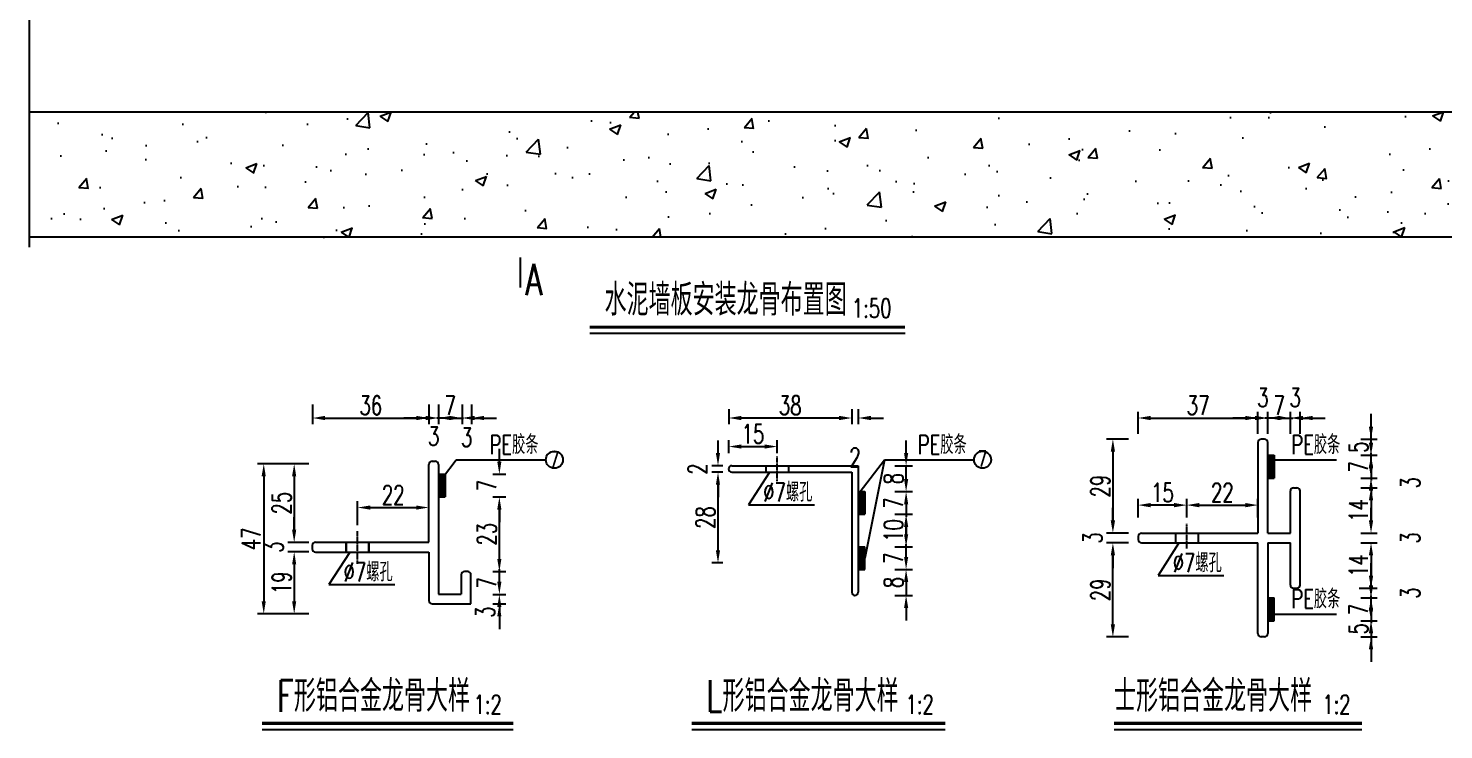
# Model space of a CAD drawing. Header units: millimetres. Extents: x -48690 to 48320, y -25312 to 3911.
# Drawn here: x 15661 to 26913, y -19496 to -13925 of the extents above; entities that cross this region are included whole.
import ezdxf

# ---------------------------------------------------------------- set-up
doc = ezdxf.new("R2010")
doc.units = ezdxf.units.MM
doc.header["$LTSCALE"] = 0.25
doc.header["$MEASUREMENT"] = 0
doc.linetypes.add('CENTER', pattern=[50.8, 31.75, -6.35, 6.35, -6.35])
for name, color, linetype in [('图框', 7, 'Continuous'), ('文字', 7, 'Continuous'), ('标注', 7, 'Continuous')]:
    doc.layers.add(name, color=color, linetype=linetype)
doc.layers.add('填充线', color=9, linetype='Continuous', lineweight=20)
doc.styles.get("Standard").update_dxf_attribs({"font": 'simplex1.shx', "width": 0.7, "bigfont": 'hztxt.shx'})
doc.dimstyles.new('1-50', dxfattribs={"dimscale": 50, "dimtxt": 3, "dimasz": 2, "dimexe": 1, "dimexo": 1, "dimgap": 0.5, "dimtad": 1, "dimdec": 1, "dimdsep": 46, "dimtxsty": 'Standard', "dimcen": 0.5, "dimadec": 0, "dimazin": 0, "dimtfac": 1, "dimtdec": 1, "dimtofl": 0, "dimtmove": 2, "dimatfit": 3, "dimfxl": 0, "dimtolj": 1, "dimtzin": 0, "dimarcsym": 0})

# ---------------------------------------------------------------- blocks, each defined once
blk = doc.blocks.new('*D260')
at = {"color": 0, "lineweight": -2}
for p, q in [((17891, -17383), (17725, -17383)), ((17775, -17483), (17775, -17908)), ((17891, -18008), (17725, -18008))]:
    blk.add_line(p, q, dxfattribs=at)
at = {"color": 0}
for points in [[(17758, -17483), (17791, -17483), (17775, -17383)], [(17758, -17908), (17791, -17908), (17775, -18008)]]:
    blk.add_solid(points, dxfattribs=at)
at = {"layer": 'Defpoints', "color": 0}
for p in [(17941, -17383), (17775, -18008), (17941, -18008)]:
    blk.add_point(p, dxfattribs=at)
at = {"color": 0, "insert": (17675, -17696), "char_height": 150, "attachment_point": 5, "rotation": 90}
blk.add_mtext('\\A1;25', dxfattribs=at)
blk = doc.blocks.new('*D261')
at = {"color": 0, "lineweight": -2}
for p, q in [((17775, -17908), (17775, -17808)), ((17891, -18008), (17725, -18008)), ((17891, -18083), (17725, -18083)), ((17775, -18183), (17775, -18283))]:
    blk.add_line(p, q, dxfattribs=at)
at = {"color": 0}
for points in [[(17758, -17908), (17791, -17908), (17775, -18008)], [(17758, -18183), (17791, -18183), (17775, -18083)]]:
    blk.add_solid(points, dxfattribs=at)
at = {"layer": 'Defpoints', "color": 0}
for p in [(17775, -18083), (17941, -18008), (17941, -18083)]:
    blk.add_point(p, dxfattribs=at)
at = {"color": 0, "insert": (17612, -18046), "char_height": 150, "attachment_point": 5, "rotation": 90}
blk.add_mtext('\\A1;3', dxfattribs=at)
blk = doc.blocks.new('*D262')
at = {"color": 0, "lineweight": -2}
for p, q in [((17891, -18083), (17725, -18083)), ((17775, -18183), (17775, -18475)), ((17891, -18575), (17725, -18575))]:
    blk.add_line(p, q, dxfattribs=at)
at = {"color": 0}
for points in [[(17758, -18183), (17791, -18183), (17775, -18083)], [(17758, -18475), (17791, -18475), (17775, -18575)]]:
    blk.add_solid(points, dxfattribs=at)
at = {"layer": 'Defpoints', "color": 0}
for p in [(17941, -18083), (17775, -18575), (17941, -18575)]:
    blk.add_point(p, dxfattribs=at)
at = {"color": 0, "insert": (17675, -18329), "char_height": 150, "attachment_point": 5, "rotation": 90}
blk.add_mtext('\\A1;19', dxfattribs=at)
blk = doc.blocks.new('*D263')
at = {"color": 0, "lineweight": -2}
for p, q in [((19406, -18139), (19406, -18039)), ((19355, -18239), (19456, -18239)), ((19355, -18421), (19456, -18421)), ((19406, -18521), (19406, -18621))]:
    blk.add_line(p, q, dxfattribs=at)
at = {"color": 0}
for points in [[(19389, -18139), (19422, -18139), (19406, -18239)], [(19389, -18521), (19422, -18521), (19406, -18421)]]:
    blk.add_solid(points, dxfattribs=at)
at = {"layer": 'Defpoints', "color": 0}
for p in [(19305, -18239), (19305, -18421), (19406, -18421)]:
    blk.add_point(p, dxfattribs=at)
at = {"color": 0, "insert": (19306, -18330), "char_height": 150, "attachment_point": 5, "rotation": 90}
blk.add_mtext('\\A1;7', dxfattribs=at)
blk = doc.blocks.new('*D264')
at = {"color": 0, "lineweight": -2}
for p, q in [((19406, -18321), (19406, -18221)), ((19355, -18421), (19456, -18421)), ((19355, -18496), (19456, -18496)), ((19406, -18596), (19406, -18696))]:
    blk.add_line(p, q, dxfattribs=at)
at = {"color": 0}
for points in [[(19389, -18321), (19422, -18321), (19406, -18421)], [(19389, -18596), (19422, -18596), (19406, -18496)]]:
    blk.add_solid(points, dxfattribs=at)
at = {"layer": 'Defpoints', "color": 0}
for p in [(19305, -18421), (19305, -18496), (19406, -18496)]:
    blk.add_point(p, dxfattribs=at)
at = {"color": 0, "insert": (19293, -18562), "char_height": 150, "attachment_point": 5, "rotation": 90}
blk.add_mtext('\\A1;3', dxfattribs=at)
blk = doc.blocks.new('*D265')
at = {"color": 0, "lineweight": -2}
for p, q in [((17833, -17383), (17483, -17383)), ((17533, -17483), (17533, -18475)), ((17833, -18575), (17483, -18575))]:
    blk.add_line(p, q, dxfattribs=at)
at = {"color": 0}
for points in [[(17516, -17483), (17549, -17483), (17533, -17383)], [(17516, -18475), (17549, -18475), (17533, -18575)]]:
    blk.add_solid(points, dxfattribs=at)
at = {"layer": 'Defpoints', "color": 0}
for p in [(17936, -17383), (17533, -18575), (17939, -18575)]:
    blk.add_point(p, dxfattribs=at)
at = {"color": 0, "insert": (17433, -17979), "char_height": 150, "attachment_point": 5, "rotation": 90}
blk.add_mtext('\\A1;47', dxfattribs=at)
blk = doc.blocks.new('*D301')
at = {"color": 0, "lineweight": -2}
for p, q in [((18279, -17870), (18279, -17681)), ((18379, -17731), (18745, -17731)), ((18845, -17870), (18845, -17681))]:
    blk.add_line(p, q, dxfattribs=at)
at = {"color": 0}
for points in [[(18379, -17715), (18379, -17748), (18279, -17731)], [(18745, -17715), (18745, -17748), (18845, -17731)]]:
    blk.add_solid(points, dxfattribs=at)
at = {"layer": 'Defpoints', "color": 0}
for p in [(18845, -17731), (18279, -17920), (18845, -17920)]:
    blk.add_point(p, dxfattribs=at)
at = {"color": 0, "insert": (18562, -17631), "char_height": 150, "attachment_point": 5}
blk.add_mtext('\\A1;22', dxfattribs=at)
blk = doc.blocks.new('*D266')
at = {"color": 0, "lineweight": -2}
for p, q in [((19355, -17647), (19456, -17647)), ((19406, -18139), (19406, -17747)), ((19355, -18239), (19456, -18239))]:
    blk.add_line(p, q, dxfattribs=at)
at = {"color": 0}
for points in [[(19389, -17747), (19422, -17747), (19406, -17647)], [(19389, -18139), (19422, -18139), (19406, -18239)]]:
    blk.add_solid(points, dxfattribs=at)
at = {"layer": 'Defpoints', "color": 0}
for p in [(19305, -17647), (19406, -17647), (19305, -18239)]:
    blk.add_point(p, dxfattribs=at)
at = {"color": 0, "insert": (19306, -17943), "char_height": 150, "attachment_point": 5, "rotation": 90}
blk.add_mtext('\\A1;23', dxfattribs=at)
blk = doc.blocks.new('*D267')
at = {"color": 0, "lineweight": -2}
for p, q in [((19406, -17366), (19406, -17266)), ((19355, -17466), (19456, -17466)), ((19355, -17647), (19456, -17647)), ((19406, -17747), (19406, -17847))]:
    blk.add_line(p, q, dxfattribs=at)
at = {"color": 0}
for points in [[(19389, -17366), (19422, -17366), (19406, -17466)], [(19389, -17747), (19422, -17747), (19406, -17647)]]:
    blk.add_solid(points, dxfattribs=at)
at = {"layer": 'Defpoints', "color": 0}
for p in [(19305, -17466), (19406, -17466), (19305, -17647)]:
    blk.add_point(p, dxfattribs=at)
at = {"color": 0, "insert": (19306, -17557), "char_height": 150, "attachment_point": 5, "rotation": 90}
blk.add_mtext('\\A1;7', dxfattribs=at)
blk = doc.blocks.new('*D268')
at = {"color": 0, "lineweight": -2}
for p, q in [((21229, -16949), (21229, -17070)), ((22207, -16949), (22207, -17070)), ((22107, -17020), (21329, -17020))]:
    blk.add_line(p, q, dxfattribs=at)
at = {"color": 0}
for points in [[(21329, -17003), (21329, -17037), (21229, -17020)], [(22107, -17003), (22107, -17037), (22207, -17020)]]:
    blk.add_solid(points, dxfattribs=at)
at = {"layer": 'Defpoints', "color": 0}
for p in [(21229, -16899), (22207, -16899), (21229, -17020)]:
    blk.add_point(p, dxfattribs=at)
at = {"color": 0, "insert": (21718, -16920), "char_height": 150, "attachment_point": 5}
blk.add_mtext('\\A1;38', dxfattribs=at)
blk = doc.blocks.new('*D269')
at = {"color": 0, "lineweight": -2}
for p, q in [((22207, -16949), (22207, -17070)), ((22259, -16949), (22259, -17070)), ((22107, -17020), (22007, -17020)), ((22359, -17020), (22459, -17020))]:
    blk.add_line(p, q, dxfattribs=at)
at = {"color": 0}
for points in [[(22107, -17003), (22107, -17037), (22207, -17020)], [(22359, -17003), (22359, -17037), (22259, -17020)]]:
    blk.add_solid(points, dxfattribs=at)
at = {"layer": 'Defpoints', "color": 0}
for p in [(22207, -16899), (22259, -16899), (22259, -17020)]:
    blk.add_point(p, dxfattribs=at)
at = {"color": 0, "insert": (22233, -17332), "char_height": 150, "attachment_point": 5}
blk.add_mtext('\\A1;2', dxfattribs=at)
blk = doc.blocks.new('*D270')
at = {"color": 0, "lineweight": -2}
for p, q in [((21182, -17450), (21094, -17450)), ((21144, -18071), (21144, -17550)), ((21182, -18171), (21094, -18171))]:
    blk.add_line(p, q, dxfattribs=at)
at = {"color": 0}
for points in [[(21127, -17550), (21160, -17550), (21144, -17450)], [(21127, -18071), (21160, -18071), (21144, -18171)]]:
    blk.add_solid(points, dxfattribs=at)
at = {"layer": 'Defpoints', "color": 0}
for p in [(21144, -17450), (21232, -17450), (21232, -18171)]:
    blk.add_point(p, dxfattribs=at)
at = {"color": 0, "insert": (21044, -17811), "char_height": 150, "attachment_point": 5, "rotation": 90}
blk.add_mtext('\\A1;28', dxfattribs=at)
blk = doc.blocks.new('*D271')
at = {"color": 0, "lineweight": -2}
for p, q in [((21144, -17299), (21144, -17199)), ((21182, -17399), (21094, -17399)), ((21182, -17450), (21094, -17450)), ((21144, -17550), (21144, -17650))]:
    blk.add_line(p, q, dxfattribs=at)
at = {"color": 0}
for points in [[(21127, -17299), (21160, -17299), (21144, -17399)], [(21127, -17550), (21160, -17550), (21144, -17450)]]:
    blk.add_solid(points, dxfattribs=at)
at = {"layer": 'Defpoints', "color": 0}
for p in [(21144, -17399), (21232, -17399), (21232, -17450)]:
    blk.add_point(p, dxfattribs=at)
at = {"color": 0, "insert": (20981, -17425), "char_height": 150, "attachment_point": 5, "rotation": 90}
blk.add_mtext('\\A1;2', dxfattribs=at)
blk = doc.blocks.new('*D272')
at = {"color": 0, "lineweight": -2}
for p, q in [((17921, -16912), (17921, -17070)), ((18846, -16912), (18846, -17070)), ((18021, -17020), (18746, -17020))]:
    blk.add_line(p, q, dxfattribs=at)
at = {"color": 0}
for points in [[(18021, -17003), (18021, -17037), (17921, -17020)], [(18746, -17003), (18746, -17037), (18846, -17020)]]:
    blk.add_solid(points, dxfattribs=at)
at = {"layer": 'Defpoints', "color": 0}
for p in [(17921, -16862), (18846, -16862), (18846, -17020)]:
    blk.add_point(p, dxfattribs=at)
at = {"color": 0, "insert": (18384, -16920), "char_height": 150, "attachment_point": 5}
blk.add_mtext('\\A1;36', dxfattribs=at)
blk = doc.blocks.new('*D273')
at = {"color": 0, "lineweight": -2}
for p, q in [((18846, -16912), (18846, -17070)), ((18921, -16912), (18921, -17070)), ((18746, -17020), (18646, -17020)), ((19021, -17020), (19121, -17020))]:
    blk.add_line(p, q, dxfattribs=at)
at = {"color": 0}
for points in [[(18746, -17003), (18746, -17037), (18846, -17020)], [(19021, -17003), (19021, -17037), (18921, -17020)]]:
    blk.add_solid(points, dxfattribs=at)
at = {"layer": 'Defpoints', "color": 0}
for p in [(18846, -16862), (18921, -16862), (18921, -17020)]:
    blk.add_point(p, dxfattribs=at)
at = {"color": 0, "insert": (18884, -17164), "char_height": 150, "attachment_point": 5}
blk.add_mtext('\\A1;3', dxfattribs=at)
blk = doc.blocks.new('*D274')
at = {"color": 0, "lineweight": -2}
for p, q in [((18921, -16912), (18921, -17070)), ((19109, -16912), (19109, -17070)), ((18821, -17020), (18721, -17020)), ((19209, -17020), (19309, -17020))]:
    blk.add_line(p, q, dxfattribs=at)
at = {"color": 0}
for points in [[(18821, -17003), (18821, -17037), (18921, -17020)], [(19209, -17003), (19209, -17037), (19109, -17020)]]:
    blk.add_solid(points, dxfattribs=at)
at = {"layer": 'Defpoints', "color": 0}
for p in [(18921, -16862), (19109, -16862), (19109, -17020)]:
    blk.add_point(p, dxfattribs=at)
at = {"color": 0, "insert": (19015, -16920), "char_height": 150, "attachment_point": 5}
blk.add_mtext('\\A1;7', dxfattribs=at)
blk = doc.blocks.new('*D275')
at = {"color": 0, "lineweight": -2}
for p, q in [((19109, -16912), (19109, -17070)), ((19184, -16912), (19184, -17070)), ((19009, -17020), (18909, -17020)), ((19284, -17020), (19384, -17020))]:
    blk.add_line(p, q, dxfattribs=at)
at = {"color": 0}
for points in [[(19009, -17003), (19009, -17037), (19109, -17020)], [(19284, -17003), (19284, -17037), (19184, -17020)]]:
    blk.add_solid(points, dxfattribs=at)
at = {"layer": 'Defpoints', "color": 0}
for p in [(19109, -16862), (19184, -16862), (19184, -17020)]:
    blk.add_point(p, dxfattribs=at)
at = {"color": 0, "insert": (19146, -17173), "char_height": 150, "attachment_point": 5}
blk.add_mtext('\\A1;3', dxfattribs=at)
blk = doc.blocks.new('*D276')
at = {"color": 0, "lineweight": -2}
for p, q in [((21229, -17298), (21229, -17197)), ((21615, -17298), (21615, -17197)), ((21329, -17247), (21515, -17247))]:
    blk.add_line(p, q, dxfattribs=at)
at = {"color": 0}
for points in [[(21329, -17230), (21329, -17263), (21229, -17247)], [(21515, -17230), (21515, -17263), (21615, -17247)]]:
    blk.add_solid(points, dxfattribs=at)
at = {"layer": 'Defpoints', "color": 0}
for p in [(21615, -17247), (21229, -17348), (21615, -17348)]:
    blk.add_point(p, dxfattribs=at)
at = {"color": 0, "insert": (21422, -17147), "char_height": 150, "attachment_point": 5}
blk.add_mtext('\\A1;15', dxfattribs=at)
blk = doc.blocks.new('*D277')
at = {"color": 0, "lineweight": -2}
for p, q in [((22639, -17299), (22639, -17199)), ((22550, -17399), (22689, -17399)), ((22550, -17605), (22689, -17605)), ((22639, -17705), (22639, -17805))]:
    blk.add_line(p, q, dxfattribs=at)
at = {"color": 0}
for points in [[(22623, -17299), (22656, -17299), (22639, -17399)], [(22623, -17705), (22656, -17705), (22639, -17605)]]:
    blk.add_solid(points, dxfattribs=at)
at = {"layer": 'Defpoints', "color": 0}
for p in [(22500, -17399), (22500, -17605), (22639, -17605)]:
    blk.add_point(p, dxfattribs=at)
at = {"color": 0, "insert": (22539, -17502), "char_height": 150, "attachment_point": 5, "rotation": 90}
blk.add_mtext('\\A1;8', dxfattribs=at)
blk = doc.blocks.new('*D278')
at = {"color": 0, "lineweight": -2}
for p, q in [((22639, -17505), (22639, -17405)), ((22550, -17605), (22689, -17605)), ((22550, -17785), (22689, -17785)), ((22639, -17885), (22639, -17985))]:
    blk.add_line(p, q, dxfattribs=at)
at = {"color": 0}
for points in [[(22623, -17505), (22656, -17505), (22639, -17605)], [(22623, -17885), (22656, -17885), (22639, -17785)]]:
    blk.add_solid(points, dxfattribs=at)
at = {"layer": 'Defpoints', "color": 0}
for p in [(22500, -17605), (22500, -17785), (22639, -17785)]:
    blk.add_point(p, dxfattribs=at)
at = {"color": 0, "insert": (22539, -17695), "char_height": 150, "attachment_point": 5, "rotation": 90}
blk.add_mtext('\\A1;7', dxfattribs=at)
blk = doc.blocks.new('*D279')
at = {"color": 0, "lineweight": -2}
for p, q in [((22639, -18123), (22639, -18023)), ((22550, -18223), (22689, -18223)), ((22550, -18429), (22689, -18429)), ((22639, -18529), (22639, -18629))]:
    blk.add_line(p, q, dxfattribs=at)
at = {"color": 0}
for points in [[(22623, -18123), (22656, -18123), (22639, -18223)], [(22623, -18529), (22656, -18529), (22639, -18429)]]:
    blk.add_solid(points, dxfattribs=at)
at = {"layer": 'Defpoints', "color": 0}
for p in [(22500, -18223), (22639, -18223), (22500, -18429)]:
    blk.add_point(p, dxfattribs=at)
at = {"color": 0, "insert": (22539, -18326), "char_height": 150, "attachment_point": 5, "rotation": 90}
blk.add_mtext('\\A1;8', dxfattribs=at)
blk = doc.blocks.new('*D280')
at = {"color": 0, "lineweight": -2}
for p, q in [((22639, -17943), (22639, -17843)), ((22550, -18043), (22689, -18043)), ((22550, -18223), (22689, -18223)), ((22639, -18323), (22639, -18423))]:
    blk.add_line(p, q, dxfattribs=at)
at = {"color": 0}
for points in [[(22623, -17943), (22656, -17943), (22639, -18043)], [(22623, -18323), (22656, -18323), (22639, -18223)]]:
    blk.add_solid(points, dxfattribs=at)
at = {"layer": 'Defpoints', "color": 0}
for p in [(22500, -18043), (22639, -18043), (22500, -18223)]:
    blk.add_point(p, dxfattribs=at)
at = {"color": 0, "insert": (22539, -18133), "char_height": 150, "attachment_point": 5, "rotation": 90}
blk.add_mtext('\\A1;7', dxfattribs=at)
blk = doc.blocks.new('*D281')
at = {"color": 0, "lineweight": -2}
for p, q in [((22550, -17785), (22689, -17785)), ((22639, -17943), (22639, -17885)), ((22550, -18043), (22689, -18043))]:
    blk.add_line(p, q, dxfattribs=at)
at = {"color": 0}
for points in [[(22623, -17885), (22656, -17885), (22639, -17785)], [(22623, -17943), (22656, -17943), (22639, -18043)]]:
    blk.add_solid(points, dxfattribs=at)
at = {"layer": 'Defpoints', "color": 0}
for p in [(22500, -17785), (22639, -17785), (22500, -18043)]:
    blk.add_point(p, dxfattribs=at)
at = {"color": 0, "insert": (22539, -17914), "char_height": 150, "attachment_point": 5, "rotation": 90}
blk.add_mtext('\\A1;10', dxfattribs=at)
blk = doc.blocks.new('*D282')
at = {"color": 0, "lineweight": -2}
for p, q in [((24483, -17146), (24483, -16970)), ((25436, -17146), (25436, -16970)), ((24583, -17020), (25336, -17020))]:
    blk.add_line(p, q, dxfattribs=at)
at = {"color": 0}
for points in [[(24583, -17003), (24583, -17037), (24483, -17020)], [(25336, -17003), (25336, -17037), (25436, -17020)]]:
    blk.add_solid(points, dxfattribs=at)
at = {"layer": 'Defpoints', "color": 0}
for p in [(25436, -17020), (24483, -17196), (25436, -17196)]:
    blk.add_point(p, dxfattribs=at)
at = {"color": 0, "insert": (24960, -16920), "char_height": 150, "attachment_point": 5}
blk.add_mtext('\\A1;37', dxfattribs=at)
blk = doc.blocks.new('*D283')
at = {"color": 0, "lineweight": -2}
for p, q in [((25436, -17146), (25436, -16970)), ((25514, -17146), (25514, -16970)), ((25336, -17020), (25236, -17020)), ((25614, -17020), (25714, -17020))]:
    blk.add_line(p, q, dxfattribs=at)
at = {"color": 0}
for points in [[(25336, -17003), (25336, -17037), (25436, -17020)], [(25614, -17003), (25614, -17037), (25514, -17020)]]:
    blk.add_solid(points, dxfattribs=at)
at = {"layer": 'Defpoints', "color": 0}
for p in [(25514, -17020), (25436, -17196), (25514, -17196)]:
    blk.add_point(p, dxfattribs=at)
at = {"color": 0, "insert": (25475, -16857), "char_height": 150, "attachment_point": 5}
blk.add_mtext('\\A1;3', dxfattribs=at)
blk = doc.blocks.new('*D284')
at = {"color": 0, "lineweight": -2}
for p, q in [((25514, -17146), (25514, -16970)), ((25694, -17146), (25694, -16970)), ((25414, -17020), (25314, -17020)), ((25794, -17020), (25894, -17020))]:
    blk.add_line(p, q, dxfattribs=at)
at = {"color": 0}
for points in [[(25414, -17003), (25414, -17037), (25514, -17020)], [(25794, -17003), (25794, -17037), (25694, -17020)]]:
    blk.add_solid(points, dxfattribs=at)
at = {"layer": 'Defpoints', "color": 0}
for p in [(25694, -17020), (25514, -17196), (25694, -17196)]:
    blk.add_point(p, dxfattribs=at)
at = {"color": 0, "insert": (25604, -16920), "char_height": 150, "attachment_point": 5}
blk.add_mtext('\\A1;7', dxfattribs=at)
blk = doc.blocks.new('*D285')
at = {"color": 0, "lineweight": -2}
for p, q in [((25694, -17146), (25694, -16970)), ((25771, -17146), (25771, -16970)), ((25594, -17020), (25494, -17020)), ((25871, -17020), (25971, -17020))]:
    blk.add_line(p, q, dxfattribs=at)
at = {"color": 0}
for points in [[(25594, -17003), (25594, -17037), (25694, -17020)], [(25871, -17003), (25871, -17037), (25771, -17020)]]:
    blk.add_solid(points, dxfattribs=at)
at = {"layer": 'Defpoints', "color": 0}
for p in [(25771, -17020), (25694, -17196), (25771, -17196)]:
    blk.add_point(p, dxfattribs=at)
at = {"color": 0, "insert": (25732, -16857), "char_height": 150, "attachment_point": 5}
blk.add_mtext('\\A1;3', dxfattribs=at)
blk = doc.blocks.new('*D286')
at = {"color": 0, "lineweight": -2}
for p, q in [((26253, -17574), (26385, -17574)), ((26335, -17674), (26335, -17834)), ((26253, -17934), (26385, -17934))]:
    blk.add_line(p, q, dxfattribs=at)
at = {"color": 0}
for points in [[(26318, -17674), (26352, -17674), (26335, -17574)], [(26318, -17834), (26352, -17834), (26335, -17934)]]:
    blk.add_solid(points, dxfattribs=at)
at = {"layer": 'Defpoints', "color": 0}
for p in [(26203, -17574), (26203, -17934), (26335, -17934)]:
    blk.add_point(p, dxfattribs=at)
at = {"color": 0, "insert": (26235, -17754), "char_height": 150, "attachment_point": 5, "rotation": 90}
blk.add_mtext('\\A1;14', dxfattribs=at)
blk = doc.blocks.new('*D287')
at = {"color": 0, "lineweight": -2}
for p, q in [((26335, -17834), (26335, -17734)), ((26253, -17934), (26385, -17934)), ((26253, -18012), (26385, -18012)), ((26335, -18112), (26335, -18212))]:
    blk.add_line(p, q, dxfattribs=at)
at = {"color": 0}
for points in [[(26318, -17834), (26352, -17834), (26335, -17934)], [(26318, -18112), (26352, -18112), (26335, -18012)]]:
    blk.add_solid(points, dxfattribs=at)
at = {"layer": 'Defpoints', "color": 0}
for p in [(26203, -17934), (26203, -18012), (26335, -18012)]:
    blk.add_point(p, dxfattribs=at)
at = {"color": 0, "insert": (26647, -17973), "char_height": 150, "attachment_point": 5, "rotation": 90}
blk.add_mtext('\\A1;3', dxfattribs=at)
blk = doc.blocks.new('*D288')
at = {"color": 0, "lineweight": -2}
for p, q in [((26253, -18012), (26385, -18012)), ((26335, -18112), (26335, -18272)), ((26241, -18372), (26385, -18372))]:
    blk.add_line(p, q, dxfattribs=at)
at = {"color": 0}
for points in [[(26318, -18112), (26352, -18112), (26335, -18012)], [(26318, -18272), (26352, -18272), (26335, -18372)]]:
    blk.add_solid(points, dxfattribs=at)
at = {"layer": 'Defpoints', "color": 0}
for p in [(26203, -18012), (26191, -18372), (26335, -18372)]:
    blk.add_point(p, dxfattribs=at)
at = {"color": 0, "insert": (26235, -18192), "char_height": 150, "attachment_point": 5, "rotation": 90}
blk.add_mtext('\\A1;14', dxfattribs=at)
blk = doc.blocks.new('*D289')
at = {"color": 0, "lineweight": -2}
for p, q in [((24870, -17811), (24870, -17662)), ((25436, -17811), (25436, -17662)), ((24970, -17712), (25336, -17712))]:
    blk.add_line(p, q, dxfattribs=at)
at = {"color": 0}
for points in [[(24970, -17695), (24970, -17729), (24870, -17712)], [(25336, -17695), (25336, -17729), (25436, -17712)]]:
    blk.add_solid(points, dxfattribs=at)
at = {"layer": 'Defpoints', "color": 0}
for p in [(25436, -17712), (24870, -17861), (25436, -17861)]:
    blk.add_point(p, dxfattribs=at)
at = {"color": 0, "insert": (25153, -17612), "char_height": 150, "attachment_point": 5}
blk.add_mtext('\\A1;22', dxfattribs=at)
blk = doc.blocks.new('*D290')
at = {"color": 0, "lineweight": -2}
for p, q in [((24408, -17188), (24233, -17188)), ((24283, -17288), (24283, -17834)), ((24408, -17934), (24233, -17934))]:
    blk.add_line(p, q, dxfattribs=at)
at = {"color": 0}
for points in [[(24266, -17288), (24300, -17288), (24283, -17188)], [(24266, -17834), (24300, -17834), (24283, -17934)]]:
    blk.add_solid(points, dxfattribs=at)
at = {"layer": 'Defpoints', "color": 0}
for p in [(24458, -17188), (24283, -17934), (24458, -17934)]:
    blk.add_point(p, dxfattribs=at)
at = {"color": 0, "insert": (24183, -17561), "char_height": 150, "attachment_point": 5, "rotation": 90}
blk.add_mtext('\\A1;29', dxfattribs=at)
blk = doc.blocks.new('*D291')
at = {"color": 0, "lineweight": -2}
for p, q in [((24283, -17834), (24283, -17734)), ((24408, -17934), (24233, -17934)), ((24408, -18012), (24233, -18012)), ((24283, -18112), (24283, -18212))]:
    blk.add_line(p, q, dxfattribs=at)
at = {"color": 0}
for points in [[(24266, -17834), (24300, -17834), (24283, -17934)], [(24266, -18112), (24300, -18112), (24283, -18012)]]:
    blk.add_solid(points, dxfattribs=at)
at = {"layer": 'Defpoints', "color": 0}
for p in [(24458, -17934), (24283, -18012), (24458, -18012)]:
    blk.add_point(p, dxfattribs=at)
at = {"color": 0, "insert": (24121, -17973), "char_height": 150, "attachment_point": 5, "rotation": 90}
blk.add_mtext('\\A1;3', dxfattribs=at)
blk = doc.blocks.new('*D292')
at = {"color": 0, "lineweight": -2}
for p, q in [((24408, -18012), (24233, -18012)), ((24283, -18658), (24283, -18112)), ((24408, -18758), (24233, -18758))]:
    blk.add_line(p, q, dxfattribs=at)
at = {"color": 0}
for points in [[(24266, -18112), (24300, -18112), (24283, -18012)], [(24266, -18658), (24300, -18658), (24283, -18758)]]:
    blk.add_solid(points, dxfattribs=at)
at = {"layer": 'Defpoints', "color": 0}
for p in [(24283, -18012), (24458, -18012), (24458, -18758)]:
    blk.add_point(p, dxfattribs=at)
at = {"color": 0, "insert": (24183, -18385), "char_height": 150, "attachment_point": 5, "rotation": 90}
blk.add_mtext('\\A1;29', dxfattribs=at)
blk = doc.blocks.new('*D302')
at = {"color": 0, "lineweight": -2}
for p, q in [((24483, -17811), (24483, -17662)), ((24870, -17811), (24870, -17662)), ((24770, -17712), (24583, -17712))]:
    blk.add_line(p, q, dxfattribs=at)
at = {"color": 0}
for points in [[(24583, -17695), (24583, -17729), (24483, -17712)], [(24770, -17695), (24770, -17729), (24870, -17712)]]:
    blk.add_solid(points, dxfattribs=at)
at = {"layer": 'Defpoints', "color": 0}
for p in [(24483, -17712), (24483, -17861), (24870, -17861)]:
    blk.add_point(p, dxfattribs=at)
at = {"color": 0, "insert": (24677, -17612), "char_height": 150, "attachment_point": 5}
blk.add_mtext('\\A1;15', dxfattribs=at)
blk = doc.blocks.new('*D293')
at = {"color": 0, "lineweight": -2}
for p, q in [((26335, -17397), (26335, -17297)), ((26253, -17497), (26385, -17497)), ((26253, -17574), (26385, -17574)), ((26335, -17674), (26335, -17774))]:
    blk.add_line(p, q, dxfattribs=at)
at = {"color": 0}
for points in [[(26318, -17397), (26352, -17397), (26335, -17497)], [(26318, -17674), (26352, -17674), (26335, -17574)]]:
    blk.add_solid(points, dxfattribs=at)
at = {"layer": 'Defpoints', "color": 0}
for p in [(26203, -17497), (26335, -17497), (26203, -17574)]:
    blk.add_point(p, dxfattribs=at)
at = {"color": 0, "insert": (26647, -17535), "char_height": 150, "attachment_point": 5, "rotation": 90}
blk.add_mtext('\\A1;3', dxfattribs=at)
blk = doc.blocks.new('*D294')
at = {"color": 0, "lineweight": -2}
for p, q in [((26335, -17216), (26335, -17116)), ((26253, -17316), (26385, -17316)), ((26253, -17497), (26385, -17497)), ((26335, -17597), (26335, -17697))]:
    blk.add_line(p, q, dxfattribs=at)
at = {"color": 0}
for points in [[(26318, -17216), (26352, -17216), (26335, -17316)], [(26318, -17597), (26352, -17597), (26335, -17497)]]:
    blk.add_solid(points, dxfattribs=at)
at = {"layer": 'Defpoints', "color": 0}
for p in [(26203, -17316), (26335, -17316), (26203, -17497)]:
    blk.add_point(p, dxfattribs=at)
at = {"color": 0, "insert": (26235, -17407), "char_height": 150, "attachment_point": 5, "rotation": 90}
blk.add_mtext('\\A1;7', dxfattribs=at)
blk = doc.blocks.new('*D295')
at = {"color": 0, "lineweight": -2}
for p, q in [((26335, -17088), (26335, -16988)), ((26253, -17188), (26385, -17188)), ((26253, -17316), (26385, -17316)), ((26335, -17416), (26335, -17516))]:
    blk.add_line(p, q, dxfattribs=at)
at = {"color": 0}
for points in [[(26318, -17088), (26352, -17088), (26335, -17188)], [(26318, -17416), (26352, -17416), (26335, -17316)]]:
    blk.add_solid(points, dxfattribs=at)
at = {"layer": 'Defpoints', "color": 0}
for p in [(26203, -17188), (26335, -17188), (26203, -17316)]:
    blk.add_point(p, dxfattribs=at)
at = {"color": 0, "insert": (26235, -17252), "char_height": 150, "attachment_point": 5, "rotation": 90}
blk.add_mtext('\\A1;5', dxfattribs=at)
blk = doc.blocks.new('*D296')
at = {"color": 0, "lineweight": -2}
for p, q in [((26335, -18272), (26335, -18172)), ((26253, -18372), (26385, -18372)), ((26253, -18449), (26385, -18449)), ((26335, -18549), (26335, -18649))]:
    blk.add_line(p, q, dxfattribs=at)
at = {"color": 0}
for points in [[(26318, -18272), (26352, -18272), (26335, -18372)], [(26318, -18549), (26352, -18549), (26335, -18449)]]:
    blk.add_solid(points, dxfattribs=at)
at = {"layer": 'Defpoints', "color": 0}
for p in [(26203, -18372), (26203, -18449), (26335, -18449)]:
    blk.add_point(p, dxfattribs=at)
at = {"color": 0, "insert": (26647, -18411), "char_height": 150, "attachment_point": 5, "rotation": 90}
blk.add_mtext('\\A1;3', dxfattribs=at)
blk = doc.blocks.new('*D297')
at = {"color": 0, "lineweight": -2}
for p, q in [((26335, -18349), (26335, -18249)), ((26253, -18449), (26385, -18449)), ((26253, -18630), (26385, -18630)), ((26335, -18730), (26335, -18830))]:
    blk.add_line(p, q, dxfattribs=at)
at = {"color": 0}
for points in [[(26318, -18349), (26352, -18349), (26335, -18449)], [(26318, -18730), (26352, -18730), (26335, -18630)]]:
    blk.add_solid(points, dxfattribs=at)
at = {"layer": 'Defpoints', "color": 0}
for p in [(26203, -18449), (26203, -18630), (26335, -18630)]:
    blk.add_point(p, dxfattribs=at)
at = {"color": 0, "insert": (26235, -18540), "char_height": 150, "attachment_point": 5, "rotation": 90}
blk.add_mtext('\\A1;7', dxfattribs=at)
blk = doc.blocks.new('*D298')
at = {"color": 0, "lineweight": -2}
for p, q in [((26335, -18530), (26335, -18430)), ((26253, -18630), (26385, -18630)), ((26253, -18758), (26385, -18758)), ((26335, -18858), (26335, -18958))]:
    blk.add_line(p, q, dxfattribs=at)
at = {"color": 0}
for points in [[(26318, -18530), (26352, -18530), (26335, -18630)], [(26318, -18858), (26352, -18858), (26335, -18758)]]:
    blk.add_solid(points, dxfattribs=at)
at = {"layer": 'Defpoints', "color": 0}
for p in [(26203, -18630), (26203, -18758), (26335, -18758)]:
    blk.add_point(p, dxfattribs=at)
at = {"color": 0, "insert": (26235, -18694), "char_height": 150, "attachment_point": 5, "rotation": 90}
blk.add_mtext('\\A1;5', dxfattribs=at)

msp = doc.modelspace()

# ---------------------------------------------------------------- hatches: boundary and pattern name
h = msp.add_hatch()
h.set_pattern_fill('AR-CONC', color=256, scale=5, style=0)
h.set_pattern_definition([(50, (-246333.8, 85776.5), (910.9233, -79.6954), [95.25, -1047.75]), (355, (-246333.8, 85776.5), (-176.214, 955.2832), [76.2, -838.2]), (100.451, (-246257.9, 85769.8), (734.7125, 875.5834), [80.95, -890.45]), (46.1842, (-246333.8, 86030.5), (1355.395, -210.2116), [142.875, -1571.625]), (96.6356, (-246220.8, 86013), (1187.021, 1237.128), [121.425, -1335.675]), (351.184, (-246333.8, 86030.5), (1187.023, 1237.1256), [114.3, -1257.3]), (21, (-246206.8, 85967), (758.0744, -511.3276), [95.25, -1047.75]), (326, (-246206.8, 85967), (309.01, 920.9398), [76.2, -838.2]), (71.4514, (-246143.6, 85924.4), (1067.0825, 409.6143), [80.95, -890.45]), (37.5, (-246333.8, 85776.47), (15.443, 422.7752), [0, -828.04, 0, -850.9, 0, -841.375]), (7.5, (-246333.8, 85776.47), (334.0983, 500.9029), [0, -485.14, 0, -808.99, 0, -320.675]), (327.5, (-246617, 85776.47), (677.95298, -28.64372), [0, -317.5, 0, -990.6, 0, -1314.45]), (317.5, (-246744, 85776.47), (740.6459, 127.1325), [0, -412.75, 0, -657.86, 0, -933.45])])
h.paths.add_polyline_path([(27076.18, -14590.1), (15661.71, -14590.1), (15661.24, -15584.04), (27076.18, -15584.04)])
at = {"layer": '填充线'}
h = msp.add_hatch(dxfattribs=at)
h.set_pattern_fill('NET', color=256, scale=2.500063, angle=45, style=0)
h.set_pattern_definition([(45, (-323590.876, 116051.228), (-5.61280098, 5.61280098), []), (135, (-323590.876, 116051.228), (-5.61280098, -5.61280098), [])])
h.paths.add_polyline_path([(25565.03, -17316.43), (25513.53, -17316.43), (25513.53, -17445.19), (25565.03, -17445.19)])
h.paths.add_polyline_path([(25513.53, -17496.69), (25565.03, -17496.69), (25565.03, -17445.19), (25513.53, -17445.19)])
h = msp.add_hatch(dxfattribs=at)
h.set_pattern_fill('NET', color=256, scale=2.500063, angle=45, style=0)
h.set_pattern_definition([(45, (-330182.0726, 115901.285), (-5.61280098, 5.61280098), []), (135, (-330182.0726, 115901.285), (-5.61280098, -5.61280098), [])])
h.paths.add_polyline_path([(18973.84, -17466.38), (18922.33, -17466.38), (18922.33, -17595.13), (18973.84, -17595.13)])
h.paths.add_polyline_path([(18922.33, -17646.64), (18973.84, -17646.64), (18973.84, -17595.13), (18922.33, -17595.13)])
h = msp.add_hatch(dxfattribs=at)
h.set_pattern_fill('NET', color=256, scale=2.500063, angle=45, style=0)
h.set_pattern_definition([(45, (-326845.757, 115762.898), (-5.61280098, 5.61280098), []), (135, (-326845.757, 115762.898), (-5.61280098, -5.61280098), [])])
h.paths.add_polyline_path([(22310.15, -17604.76), (22258.65, -17604.76), (22258.65, -17733.52), (22310.15, -17733.52)])
h.paths.add_polyline_path([(22258.65, -17785.02), (22310.15, -17785.02), (22310.15, -17733.52), (22258.65, -17733.52)])
h = msp.add_hatch(dxfattribs=at)
h.set_pattern_fill('NET', color=256, scale=2.500063, angle=45, style=0)
h.set_pattern_definition([(315, (-326845.757, -151590.4534), (-5.61280098, -5.61280098), []), (225, (-326845.757, -151590.4534), (-5.61280098, 5.61280098), [])])
h.paths.add_polyline_path([(22310.15, -18222.79), (22258.65, -18222.79), (22258.65, -18094.04), (22310.15, -18094.04)])
h.paths.add_polyline_path([(22258.65, -18042.53), (22310.15, -18042.53), (22310.15, -18094.04), (22258.65, -18094.04)])
h = msp.add_hatch(dxfattribs=at)
h.set_pattern_fill('NET', color=256, scale=2.500063, angle=45, style=0)
h.set_pattern_definition([(315, (-323590.876, -151997.402), (-5.61280098, -5.61280098), []), (225, (-323590.876, -151997.402), (-5.61280098, 5.61280098), [])])
h.paths.add_polyline_path([(25565.03, -18629.74), (25513.53, -18629.74), (25513.53, -18500.98), (25565.03, -18500.98)])
h.paths.add_polyline_path([(25513.53, -18449.48), (25565.03, -18449.48), (25565.03, -18500.98), (25513.53, -18500.98)])

# ---------------------------------------------------------------- linework, layer by layer
at = {"color": 7}
msp.add_line((15668.64, -11828.69), (15668.64, -15664.04), dxfattribs=at)
at = {"color": 5}
for p, q in [((27076.18, -14590.1), (15668.64, -14590.1)), ((27076.18, -15584.04), (15668.64, -15584.04))]:
    msp.add_line(p, q, dxfattribs=at)
at = {"color": 1}
msp.add_line((19570.11, -15744.01), (19570.11, -15984.01), dxfattribs=at)
at = {"linetype": 'CENTER'}
for p, q in [((21614.87, -17521.29), (21614.87, -17325.39)), ((24869.75, -18056.99), (24869.75, -17861.09)), ((18278.56, -18177.35), (18278.56, -17919.89))]:
    msp.add_line(p, q, dxfattribs=at)
for p, q in [((25513.53, -17316.43), (25565.03, -17316.43)), ((22466.64, -17351.6), (22310.15, -18132.66)), ((18922.33, -17466.38), (18973.84, -17466.38)), ((25513.53, -17496.69), (25565.03, -17496.69)), ((18922.33, -17646.64), (18973.84, -17646.64)), ((22258.65, -17604.76), (22310.15, -17604.76)), ((22258.65, -17785.02), (22310.15, -17785.02)), ((22258.65, -18042.53), (22310.15, -18042.53)), ((22258.65, -18222.79), (22310.15, -18222.79)), ((25513.53, -18449.48), (25565.03, -18449.48)), ((25513.53, -18629.74), (25565.03, -18629.74))]:
    msp.add_line(p, q)
at = {"lineweight": 30}
for p, q in [((18188.43, -18009.4), (18188.43, -18085.74)), ((18368.69, -18009.4), (18368.69, -18085.74))]:
    msp.add_line(p, q, dxfattribs=at)
for centre in [(19843.14, -17351.6), (23247.18, -17351.6)]:
    msp.add_circle(centre, 67.77)
at = {"layer": '图框', "color": 7}
for p, q in [((18952.85, -17495.7), (19062.59, -17351.6)), ((19062.59, -17351.6), (19775.37, -17351.6)), ((22273.84, -17604.76), (22466.64, -17351.6)), ((22466.64, -17351.6), (23179.41, -17351.6)), ((25513.53, -17351.6), (26060.12, -17351.6)), ((21549.77, -17456.64), (21387.04, -17708.48)), ((21387.04, -17708.48), (21910.46, -17708.48)), ((18213.45, -18090.79), (18050.72, -18342.62)), ((24804.65, -18018.1), (24641.92, -18269.93)), ((24641.92, -18269.93), (25165.34, -18269.93)), ((18050.72, -18342.62), (18574.14, -18342.62)), ((25513.53, -18577.25), (26060.12, -18577.25))]:
    msp.add_line(p, q, dxfattribs=at)
at = {"layer": '文字'}
for p, q in [((22631.03, -16348), (20124.35, -16348)), ((19515.98, -19495.52), (17519.86, -19495.52)), ((22950, -19495.52), (20934.72, -19495.52)), ((26263.2, -19495.52), (24293.13, -19495.52))]:
    msp.add_line(p, q, dxfattribs=at)
at = {"layer": '文字', "const_width": 25}
for points in [[(22631.03, -16298), (20124.35, -16298)], [(19515.98, -19445.52), (17519.86, -19445.52)], [(22950, -19445.52), (20934.72, -19445.52)], [(26263.2, -19445.52), (24293.13, -19445.52)]]:
    msp.add_lwpolyline(points, dxfattribs=at)
at = {"layer": '标注', "color": 5}
for p, q in [((25436.28, -17213.43), (25436.28, -17934.46)), ((25487.78, -17187.68), (25462.03, -17187.68)), ((25513.53, -17934.46), (25513.53, -17213.43)), ((18845.08, -18007.15), (18845.08, -17389.12)), ((18870.83, -17363.37), (18896.58, -17363.37)), ((18922.33, -17389.12), (18922.33, -18419.17)), ((21228.61, -17424.51), (21228.61, -17424.51)), ((21254.36, -17398.76), (22258.65, -17398.76)), ((22258.65, -17398.76), (22258.65, -18403.05)), ((21254.36, -17450.26), (22207.15, -17450.26)), ((22207.15, -17450.26), (22207.15, -18403.05)), ((25693.79, -17934.46), (25693.79, -17599.7)), ((25719.54, -17573.95), (25745.29, -17573.95)), ((25771.04, -18346.48), (25771.04, -17599.7)), ((24483.49, -17960.21), (24483.49, -17985.96)), ((24509.24, -17934.46), (25436.28, -17934.46)), ((25513.53, -17934.46), (25693.79, -17934.46)), ((17918.04, -18032.9), (17918.04, -18058.65)), ((17943.79, -18007.15), (18845.08, -18007.15)), ((17943.79, -18084.4), (18845.08, -18084.4)), ((18845.08, -18084.4), (18845.08, -18470.67)), ((24509.24, -18011.71), (25436.28, -18011.71)), ((25436.28, -18732.74), (25436.28, -18011.71)), ((25513.53, -18011.71), (25513.53, -18732.74)), ((25513.53, -18011.71), (25693.79, -18011.71)), ((25693.79, -18346.48), (25693.79, -18011.71)), ((19102.59, -18264.66), (19102.59, -18419.17)), ((19154.09, -18238.91), (19128.34, -18238.91)), ((19179.84, -18496.42), (19179.84, -18264.66)), ((18922.33, -18419.17), (19102.59, -18419.17)), ((22232.9, -18428.8), (22232.9, -18428.8)), ((25719.54, -18372.23), (25745.29, -18372.23)), ((18870.83, -18496.42), (19179.84, -18496.42)), ((25487.78, -18758.49), (25462.03, -18758.49))]:
    msp.add_line(p, q, dxfattribs=at)
at = {"layer": '标注'}
for p, q in [((25565.03, -17316.43), (25565.03, -17496.69)), ((21524.74, -17398.76), (21524.74, -17450.26)), ((21705, -17398.76), (21705, -17450.26)), ((18973.84, -17466.38), (18973.84, -17646.64)), ((22310.15, -17604.76), (22310.15, -17785.02)), ((24779.62, -17934.46), (24779.62, -18011.71)), ((24959.88, -17934.46), (24959.88, -18011.71)), ((22310.15, -18222.79), (22310.15, -18042.53)), ((25565.03, -18629.74), (25565.03, -18449.48))]:
    msp.add_line(p, q, dxfattribs=at)
at = {"layer": '标注', "color": 5}
for centre, start, end in [((25462.03, -17213.43), 90, 180), ((25487.78, -17213.43), 0, 90), ((18870.83, -17389.12), 90, 180), ((18896.58, -17389.12), 0, 90), ((21254.36, -17424.51), 90, 180), ((21254.36, -17424.51), 180, 270), ((25719.54, -17599.7), 90, 180), ((25745.29, -17599.7), 0, 90), ((24509.24, -17960.21), 90, 180), ((24509.24, -17985.96), 180, 270), ((17943.79, -18032.9), 90, 180), ((17943.79, -18058.65), 180, 270), ((19128.34, -18264.66), 90, 180), ((19154.09, -18264.66), 0, 90), ((22232.9, -18403.05), 180, 270), ((22232.9, -18403.05), 270, 0), ((25719.54, -18346.48), 180, 270), ((25745.29, -18346.48), 270, 0), ((18870.83, -18470.67), 180, 270), ((25462.03, -18732.74), 180, 270), ((25487.78, -18732.74), 270, 0)]:
    msp.add_arc(centre, 25.75, start, end, dxfattribs=at)

# ---------------------------------------------------------------- texts
at = {"width": 0.7}
for s, p in [('水泥墙板安装龙骨布置图', (20242.08, -16205.82)), ('F形铝合金龙骨大样', (17637.59, -19353.34)), ('L形铝合金龙骨大样', (21052.45, -19353.34)), ('士形铝合金龙骨大样', (24291.7, -19353.34))]:
    msp.add_text(s, height=250, dxfattribs=at).set_placement(p)
at = {"color": 7, "char_height": 125, "attachment_point": 5}
for insert in [(19843.36, -17352.28), (23247.4, -17342.11)]:
    msp.add_mtext('7', dxfattribs=dict(at, insert=insert))
at = {"layer": '图框', "color": 7, "width": 0.7}
for s, height, p in [('A', 250, (19613.23, -16045.31)), ('PE胶条', 150, (19326.97, -17306.03)), ('PE胶条', 150, (22731.02, -17306.03)), ('PE胶条', 150, (25700.66, -17306.03)), ('%%C7螺孔', 150, (21503.68, -17683.62)), ('%%C7螺孔', 150, (24758.56, -18245.08)), ('%%C7螺孔', 150, (18167.36, -18317.77)), ('PE胶条', 150, (25700.66, -18531.67))]:
    msp.add_text(s, height=height, dxfattribs=at).set_placement(p)
at = {"layer": '文字', "width": 0.7}
for s, p in [('1:50', (22207.68, -16222.85)), ('1:2', (19200.38, -19370.37)), ('1:2', (22634.4, -19370.37)), ('1:2', (25947.59, -19370.37))]:
    msp.add_text(s, height=150, dxfattribs=at).set_placement(p)

# ---------------------------------------------------------------- dimensions: what is measured, and where the dimension line sits
for base, p1, p2, text, picture, middle in [((25513.53, -17019.88), (25436.28, -17195.51), (25513.53, -17195.51), '3', '*D283', (25474.9, -16857.38)), ((25771.04, -17019.88), (25693.79, -17195.51), (25771.04, -17195.51), '3', '*D285', (25732.41, -16857.38)), ((18846.22, -17019.88), (17921.19, -16861.81), (18846.22, -16862), '36', '*D272', (18383.7, -16919.88)), ((19108.72, -17019.88), (18921.22, -16861.81), (19108.72, -16861.81), '7', '*D274', (19014.97, -16919.88)), ((21228.61, -17019.88), (22207.15, -16898.94), (21228.61, -16898.94), '38', '*D268', (21717.88, -16919.88)), ((25436.28, -17019.88), (24483.49, -17195.51), (25436.28, -17195.51), '37', '*D282', (24959.88, -16919.88)), ((25693.79, -17019.88), (25513.53, -17195.51), (25693.79, -17195.51), '7', '*D284', (25603.66, -16919.88)), ((22258.65, -17019.88), (22207.15, -16898.94), (22258.65, -16898.94), '2', '*D269', (22232.9, -17332.38)), ((21614.87, -17246.74), (21228.61, -17347.64), (21614.87, -17347.64), '15', '*D276', (21421.74, -17146.74)), ((18845.08, -17731.32), (18278.56, -17919.89), (18845.08, -17919.89), '22', '*D301', (18561.82, -17631.32)), ((24483.49, -17711.97), (24869.75, -17861.09), (24483.49, -17861.09), '15', '*D302', (24676.62, -17611.97)), ((25436.28, -17711.97), (24869.75, -17860.68), (25436.28, -17860.68), '22', '*D289', (25153.02, -17611.97))]:
    dim = msp.add_linear_dim(base=base, p1=p1, p2=p2, text=text, dimstyle='1-50', override={"dimtxsty": 'Standard'})
    dim.commit()
    dim.dimension.update_dxf_attribs({"geometry": picture, "text_midpoint": middle})
for base, p1, p2, picture, middle in [((18921.22, -17019.88), (18846.22, -16861.81), (18921.22, -16861.81), '*D273', (18883.72, -17164.48)), ((19183.72, -17019.88), (19108.72, -16861.81), (19183.72, -16861.81), '*D275', (19146.22, -17172.61))]:
    dim = msp.add_linear_dim(base=base, p1=p1, p2=p2, text='3', dimstyle='1-50', override={"dimtxsty": 'Standard'})
    dim.commit()
    dim.dimension.update_dxf_attribs({"geometry": picture, "text_midpoint": middle, "dimtype": 160})
for base, p1, p2, angle, text, picture, middle in [((26334.95, -17187.68), (26203.44, -17316.43), (26203.44, -17187.68), 90, '5', '*D295', (26234.95, -17252.06)), ((21143.74, -17398.76), (21232.42, -17450.26), (21232.42, -17398.76), 90, '2', '*D271', (20981.24, -17424.51)), ((22639.21, -17604.76), (22499.64, -17398.76), (22499.64, -17604.76), 90, '8', '*D277', (22539.21, -17501.76)), ((24283.01, -17934.46), (24458.35, -17187.68), (24458.35, -17934.46), 90, '29', '*D290', (24183.01, -17561.07)), ((26334.95, -17316.43), (26203.44, -17496.69), (26203.44, -17316.43), 90, '7', '*D294', (26234.95, -17406.56)), ((19405.77, -17466.38), (19304.69, -17646.64), (19304.69, -17466.38), 90, '7', '*D267', (19305.77, -17556.51)), ((26334.95, -17496.69), (26203.44, -17573.95), (26203.44, -17496.69), 90, '3', '*D293', (26647.45, -17535.32)), ((17532.77, -18574.81), (17936.09, -17383.26), (17938.61, -18574.81), 90, '47', '*D265', (17432.77, -17979.04)), ((17774.65, -18008.28), (17940.64, -17383.26), (17940.64, -18008.28), 90, '25', '*D260', (17674.65, -17695.77)), ((22639.21, -17785.02), (22499.64, -17604.76), (22499.64, -17785.02), 90, '7', '*D278', (22539.21, -17694.89)), ((21143.74, -17450.26), (21232.42, -18171.29), (21232.42, -17450.26), 90, '28', '*D270', (21043.74, -17810.77)), ((19405.77, -17646.64), (19304.69, -18238.91), (19304.69, -17646.64), 90, '23', '*D266', (19305.77, -17942.77)), ((26334.95, -17934.46), (26203.44, -17573.95), (26203.44, -17934.46), 90, '14', '*D286', (26234.95, -17754.2)), ((24283.01, -18011.71), (24458.35, -17934.46), (24458.35, -18011.71), 90, '3', '*D291', (24120.51, -17973.09)), ((26334.95, -18011.71), (26203.44, -17934.46), (26203.44, -18011.71), 90, '3', '*D287', (26647.45, -17973.09)), ((17774.65, -18083.28), (17940.64, -18008.28), (17940.64, -18083.28), 90, '3', '*D261', (17612.15, -18045.78)), ((22639.21, -17785.02), (22499.64, -18042.53), (22499.64, -17785.02), 90, '10', '*D281', (22539.21, -17913.78)), ((22639.21, -18042.53), (22499.64, -18222.79), (22499.64, -18042.53), 270, '7', '*D280', (22539.21, -18132.66)), ((17774.65, -18574.81), (17940.64, -18083.28), (17940.64, -18574.81), 90, '19', '*D262', (17674.65, -18329.05)), ((19405.77, -18421.42), (19304.69, -18238.91), (19304.69, -18421.42), 90, '7', '*D263', (19305.77, -18330.16)), ((22639.21, -18222.79), (22499.64, -18428.8), (22499.64, -18222.79), 270, '8', '*D279', (22539.21, -18325.79)), ((24283.01, -18011.71), (24458.35, -18758.49), (24458.35, -18011.71), 270, '29', '*D292', (24183.01, -18385.1)), ((26334.95, -18372.23), (26203.44, -18011.71), (26190.57, -18372.23), 90, '14', '*D288', (26234.95, -18191.97)), ((26334.95, -18449.48), (26203.44, -18372.23), (26203.44, -18449.48), 270, '3', '*D296', (26647.45, -18410.85)), ((26334.95, -18629.74), (26203.44, -18449.48), (26203.44, -18629.74), 270, '7', '*D297', (26234.95, -18539.61))]:
    dim = msp.add_linear_dim(base=base, p1=p1, p2=p2, angle=angle, text=text, dimstyle='1-50', override={"dimtxsty": 'Standard'})
    dim.commit()
    dim.dimension.update_dxf_attribs({"geometry": picture, "text_midpoint": middle})
dim = msp.add_linear_dim(base=(19405.77, -18496.42), p1=(19304.69, -18421.42), p2=(19304.69, -18496.42), angle=90, text='3', dimstyle='1-50', override={"dimtxsty": 'Standard'})
dim.commit()
dim.dimension.update_dxf_attribs({"geometry": '*D264', "text_midpoint": (19293.11, -18562.26), "dimtype": 160})
dim = msp.add_linear_dim(base=(26334.95, -18758.49), p1=(26203.44, -18629.74), p2=(26203.44, -18758.49), angle=270, text='5', dimstyle='1-50')
dim.commit()
dim.dimension.update_dxf_attribs({"geometry": '*D298', "text_midpoint": (26234.95, -18694.12)})

doc.saveas('drawing.dxf')
